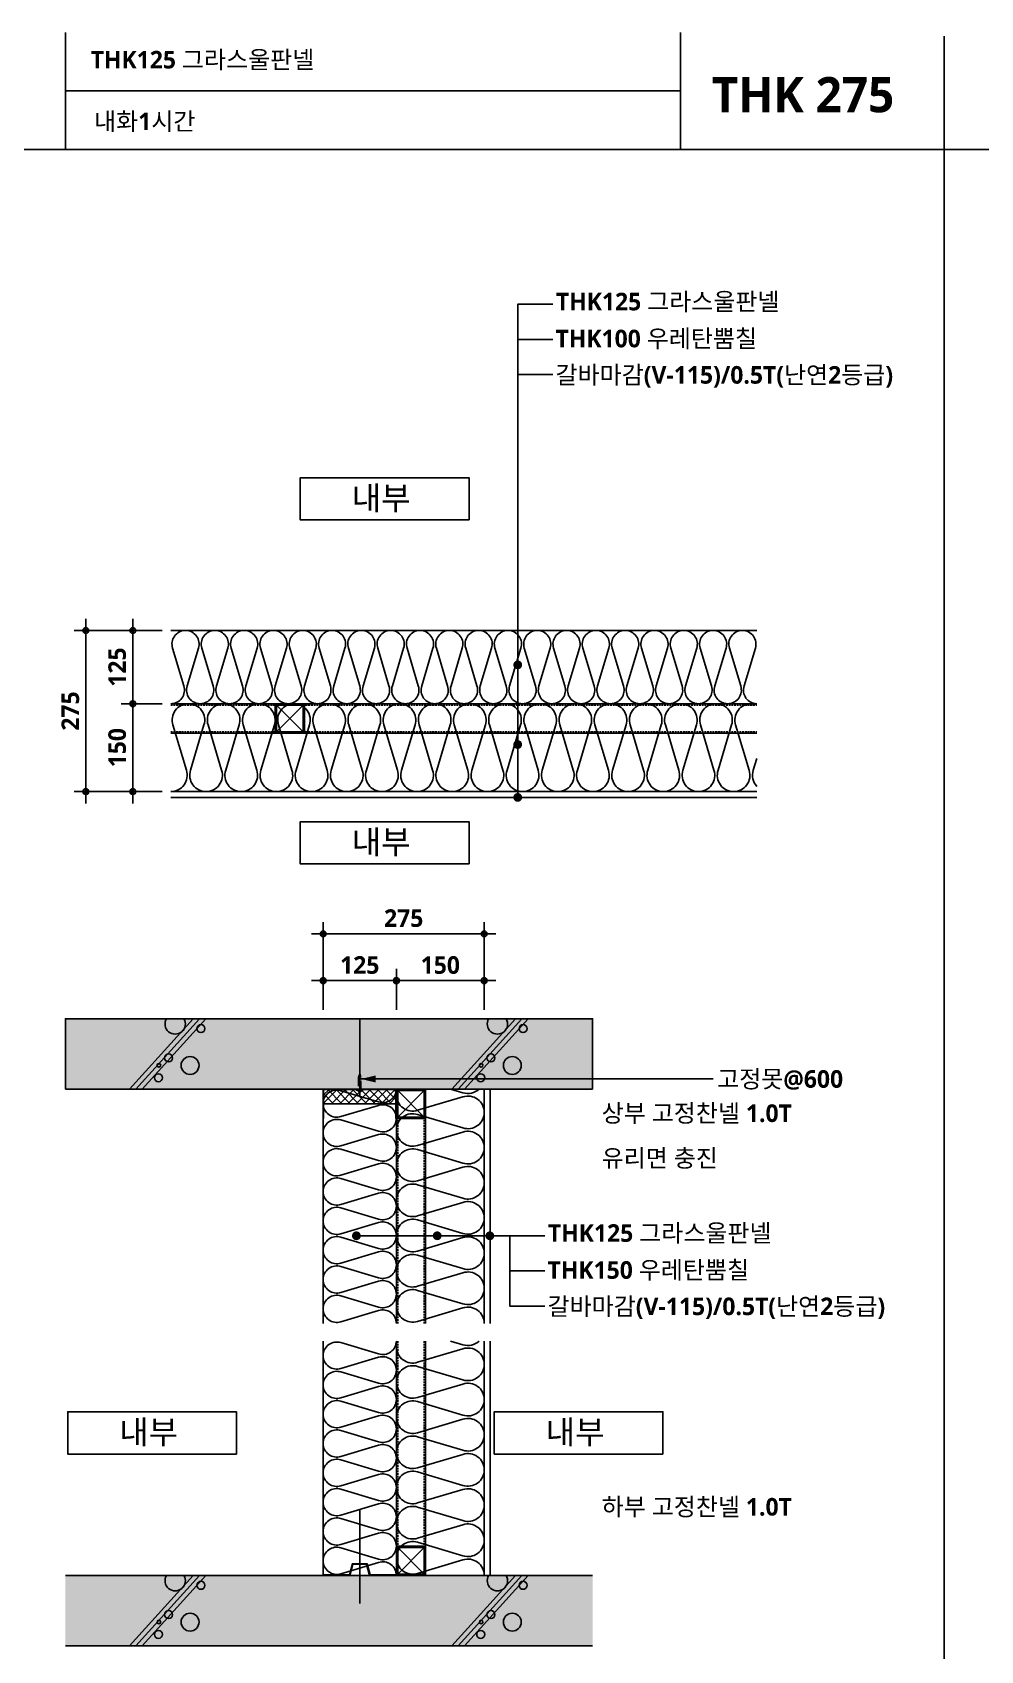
# Model space of a CAD drawing. Extents: x 200 to 24872, y 200 to 5740.
# Drawn here: x 3989 to 5607, y 2978 to 5740 of the extents above; entities that cross this region are included whole.
import ezdxf
from ezdxf.enums import TextEntityAlignment as Align

# ---------------------------------------------------------------- set-up
doc = ezdxf.new("R2010")
doc.units = 0
doc.header["$LTSCALE"] = 10
doc.header["$MEASUREMENT"] = 0
doc.header["$PDSIZE"] = -2
doc.linetypes.add('CENTER', pattern=[32.5, 30, -1, 0.5, -1])
doc.linetypes.add('HID', pattern=[2.3, 1.5, -0.8])
doc.layers.get('0').update_dxf_attribs({"linetype": 'CONTINUOUS'})
doc.layers.get('Defpoints').update_dxf_attribs({"color": 143, "linetype": 'CONTINUOUS'})
for name, color, linetype in [('A-253', 253, 'CONTINUOUS'), ('A-ANNO-GRA1', 7, 'CONTINUOUS'), ('A-ANNO-LEAD', 4, 'CONTINUOUS'), ('A-ANNO-TEXT1', 7, 'CONTINUOUS'), ('A-CON', 2, 'CONTINUOUS'), ('A-DIM', 7, 'CONTINUOUS'), ('A-ELE9', 9, 'CONTINUOUS'), ('A-HAT', 8, 'CONTINUOUS'), ('A-ins-line', 8, 'CONTINUOUS'), ('A-insul', 251, 'CONTINUOUS'), ('A-LEADER', 7, 'CONTINUOUS'), ('A-ST-AXIS-BUB', 7, 'CONTINUOUS'), ('A-ST-AXIS-DIM', 7, 'CONTINUOUS'), ('A-STEEL', 7, 'CONTINUOUS'), ('A-WALL-GW', 4, 'CONTINUOUS'), ('A-WALL-PIR', 6, 'CONTINUOUS'), ('CHAN', 3, 'CONTINUOUS'), ('G-AXIS-LINE-1', 1, 'CENTER'), ('HT', 8, 'CONTINUOUS'), ('나사못', 8, 'CONTINUOUS')]:
    doc.layers.add(name, color=color, linetype=linetype)
doc.layers.add('A-TEXT-DP', color=181, linetype='CONTINUOUS', plot=False)
doc.styles.add('2020음성 1차', font='NanumGothicBold.ttf')
doc.dimstyles.new('RI-DOT-150', dxfattribs={"dimscale": 150, "dimtxt": 3, "dimasz": 1, "dimexe": 2, "dimexo": 2, "dimgap": 1, "dimtad": 1, "dimdec": 0, "dimzin": 9, "dimdsep": 46, "dimtxsty": '2020음성 1차', "dimcen": 0, "dimclrd": 256, "dimclre": 256, "dimclrt": 3, "dimadec": 0, "dimazin": 0, "dimtm": 1e-09, "dimtfac": 1, "dimtdec": 0, "dimtix": 1, "dimtmove": 2, "dimatfit": 3, "dimfxl": 1.25, "dimtolj": 1, "dimtzin": 0, "dimlwd": -1, "dimlwe": -1, "dimarcsym": 0})

# ---------------------------------------------------------------- blocks, each defined once
blk = doc.blocks.new('222')
at = {"layer": 'HT'}
for p, q in [((9529.3, 4310.3), (9583.7, 4370.3)), ((9540.1, 4310.3), (9594.5, 4370.3))]:
    blk.add_line(p, q, dxfattribs=at)
at = {"layer": 'HT', "color": 4}
blk.add_line((9534.7, 4310.3), (9589.1, 4370.3), dxfattribs=at)
at = {"layer": 'HT'}
for centre, radius in [((9569.8, 4360.6), 3.41), ((9542.8, 4350.1), 7.63), ((9569.4, 4350), 1.53), ((9561.1, 4343.7), 3.41), ((9533.6, 4318.7), 3.41)]:
    blk.add_circle(centre, radius, dxfattribs=at)
blk.add_arc((9555.5, 4314.7), 8.7, 329.3752, 210.6248, dxfattribs=at)
blk = doc.blocks.new('각-50X50')
at = {"layer": 'A-STEEL', "color": 1}
for p, q in [((-45.4, 0), (0, 45.4)), ((-45.4, 45.4), (0, 0))]:
    blk.add_line(p, q, dxfattribs=at)
at = {"layer": 'A-STEEL'}
blk.add_lwpolyline([(-47.7, -2.3), (2.3, -2.3), (2.3, 47.7), (-47.7, 47.7)], close=True, dxfattribs=at)
at = {"layer": 'A-STEEL', "color": 251}
blk.add_lwpolyline([(-45.4, 0), (0, 0), (0, 45.4), (-45.4, 45.4)], close=True, dxfattribs=at)
blk = doc.blocks.new('DIMDOT')
at = {"layer": 'A-DIM', "color": 7, "linetype": 'Continuous'}
blk.add_line((-2, 0), (2, 0), dxfattribs=at)
for radius in [0.5, 0.25]:
    blk.add_circle((0, 0), radius, dxfattribs=at)
blk = doc.blocks.new('*D41')
at = {"layer": 'A-ST-AXIS-DIM'}
for p, q in [((4485, 4071.7), (4485, 4221.7)), ((4495, 4201.7), (4750, 4201.7)), ((4760, 4071.7), (4760, 4221.7))]:
    blk.add_line(p, q, dxfattribs=at)
at = {"layer": 'Defpoints', "color": 0}
for p in [(4760, 4201.7), (4485, 4056.7), (4760, 4056.7)]:
    blk.add_point(p, dxfattribs=at)
at = {"layer": 'A-ST-AXIS-DIM', "linetype": 'ByBlock', "xscale": 10, "yscale": 10, "zscale": 10, "rotation": 180}
blk.add_blockref('DIMDOT', (4485, 4201.7), dxfattribs=at)
at = {"layer": 'A-ST-AXIS-DIM', "linetype": 'ByBlock', "xscale": 10, "yscale": 10, "zscale": 10}
blk.add_blockref('DIMDOT', (4760, 4201.7), dxfattribs=at)
at = {"layer": 'A-ST-AXIS-DIM', "color": 3, "ltscale": 10, "insert": (4622.5, 4228.2), "char_height": 30, "attachment_point": 5, "style": '2020음성 1차'}
blk.add_mtext('\\A1;275', dxfattribs=at)
blk = doc.blocks.new('*D42')
at = {"layer": 'A-ST-AXIS-DIM'}
for p, q in [((4485, 4071.7), (4485, 4141.7)), ((4600, 4121.7), (4495, 4121.7)), ((4610, 4071.7), (4610, 4141.7))]:
    blk.add_line(p, q, dxfattribs=at)
at = {"layer": 'Defpoints', "color": 0}
for p in [(4485, 4121.7), (4485, 4056.7), (4610, 4056.7)]:
    blk.add_point(p, dxfattribs=at)
at = {"layer": 'A-ST-AXIS-DIM', "linetype": 'ByBlock', "xscale": 10, "yscale": 10, "zscale": 10, "rotation": 180}
blk.add_blockref('DIMDOT', (4485, 4121.7), dxfattribs=at)
at = {"layer": 'A-ST-AXIS-DIM', "linetype": 'ByBlock', "xscale": 10, "yscale": 10, "zscale": 10}
blk.add_blockref('DIMDOT', (4610, 4121.7), dxfattribs=at)
at = {"layer": 'A-ST-AXIS-DIM', "color": 3, "ltscale": 10, "insert": (4547.5, 4148.2), "char_height": 30, "attachment_point": 5, "style": '2020음성 1차'}
blk.add_mtext('\\A1;125', dxfattribs=at)
blk = doc.blocks.new('*D43')
at = {"layer": 'A-ST-AXIS-DIM'}
for p, q in [((4610, 4071.7), (4610, 4141.7)), ((4750, 4121.7), (4620, 4121.7)), ((4760, 4071.7), (4760, 4141.7))]:
    blk.add_line(p, q, dxfattribs=at)
at = {"layer": 'Defpoints', "color": 0}
for p in [(4610, 4121.7), (4610, 4056.7), (4760, 4056.7)]:
    blk.add_point(p, dxfattribs=at)
at = {"layer": 'A-ST-AXIS-DIM', "linetype": 'ByBlock', "xscale": 10, "yscale": 10, "zscale": 10, "rotation": 180}
blk.add_blockref('DIMDOT', (4610, 4121.7), dxfattribs=at)
at = {"layer": 'A-ST-AXIS-DIM', "linetype": 'ByBlock', "xscale": 10, "yscale": 10, "zscale": 10}
blk.add_blockref('DIMDOT', (4760, 4121.7), dxfattribs=at)
at = {"layer": 'A-ST-AXIS-DIM', "color": 3, "ltscale": 10, "insert": (4685, 4148.2), "char_height": 30, "attachment_point": 5, "style": '2020음성 1차'}
blk.add_mtext('\\A1;150', dxfattribs=at)
blk = doc.blocks.new('SYM-DOT')
at = {"layer": 'A-LEADER', "const_width": 7.5}
blk.add_lwpolyline([(-7.1, 1.8, 1), (0.4, 1.8, 1)], format="xyb", close=True, dxfattribs=at)
blk = doc.blocks.new('*D44')
at = {"layer": 'A-ST-AXIS-DIM'}
for p, q in [((4210.1, 4719.3), (4060.1, 4719.3)), ((4080.1, 4709.3), (4080.1, 4454.3)), ((4210.1, 4444.3), (4060.1, 4444.3))]:
    blk.add_line(p, q, dxfattribs=at)
at = {"layer": 'Defpoints', "color": 0}
for p in [(4225.1, 4719.3), (4080.1, 4444.3), (4225.1, 4444.3)]:
    blk.add_point(p, dxfattribs=at)
at = {"layer": 'A-ST-AXIS-DIM', "linetype": 'ByBlock', "xscale": 10, "yscale": 10, "zscale": 10}
for p, rotation in [((4080.1, 4719.3), 90), ((4080.1, 4444.3), 270)]:
    blk.add_blockref('DIMDOT', p, dxfattribs=dict(at, rotation=rotation))
at = {"layer": 'A-ST-AXIS-DIM', "color": 3, "ltscale": 10, "insert": (4053.6, 4581.8), "char_height": 30, "attachment_point": 5, "rotation": 90, "style": '2020음성 1차'}
blk.add_mtext('\\A1;275', dxfattribs=at)
blk = doc.blocks.new('*D45')
at = {"layer": 'A-ST-AXIS-DIM'}
for p, q in [((4210.1, 4719.3), (4140.1, 4719.3)), ((4160.1, 4604.3), (4160.1, 4709.3)), ((4210.1, 4594.3), (4140.1, 4594.3))]:
    blk.add_line(p, q, dxfattribs=at)
at = {"layer": 'Defpoints', "color": 0}
for p in [(4160.1, 4719.3), (4225.1, 4719.3), (4225.1, 4594.3)]:
    blk.add_point(p, dxfattribs=at)
at = {"layer": 'A-ST-AXIS-DIM', "linetype": 'ByBlock', "xscale": 10, "yscale": 10, "zscale": 10}
for p, rotation in [((4160.1, 4719.3), 90), ((4160.1, 4594.3), 270)]:
    blk.add_blockref('DIMDOT', p, dxfattribs=dict(at, rotation=rotation))
at = {"layer": 'A-ST-AXIS-DIM', "color": 3, "ltscale": 10, "insert": (4133.6, 4656.8), "char_height": 30, "attachment_point": 5, "rotation": 90, "style": '2020음성 1차'}
blk.add_mtext('\\A1;125', dxfattribs=at)
blk = doc.blocks.new('*D46')
at = {"layer": 'A-ST-AXIS-DIM'}
for p, q in [((4210.1, 4594.3), (4140.1, 4594.3)), ((4160.1, 4454.3), (4160.1, 4584.3)), ((4210.1, 4444.3), (4140.1, 4444.3))]:
    blk.add_line(p, q, dxfattribs=at)
at = {"layer": 'Defpoints', "color": 0}
for p in [(4160.1, 4594.3), (4225.1, 4594.3), (4225.1, 4444.3)]:
    blk.add_point(p, dxfattribs=at)
at = {"layer": 'A-ST-AXIS-DIM', "linetype": 'ByBlock', "xscale": 10, "yscale": 10, "zscale": 10}
for p, rotation in [((4160.1, 4594.3), 90), ((4160.1, 4444.3), 270)]:
    blk.add_blockref('DIMDOT', p, dxfattribs=dict(at, rotation=rotation))
at = {"layer": 'A-ST-AXIS-DIM', "color": 3, "ltscale": 10, "insert": (4133.6, 4519.3), "char_height": 30, "attachment_point": 5, "rotation": 90, "style": '2020음성 1차'}
blk.add_mtext('\\A1;150', dxfattribs=at)
blk = doc.blocks.new('나사못2')
at = {"layer": 'A-STEEL', "color": 1, "linetype": 'HID'}
blk.add_line((0, 10.6), (0, -34.6), dxfattribs=at)
at = {"layer": 'A-STEEL', "color": 8, "linetype": 'HID'}
blk.add_lwpolyline([(-6, 0), (6, 0), (6, 1), (-6, 1)], close=True, dxfattribs=at)
blk.add_lwpolyline([(-2, 0), (-2, -20.6), (0, -27), (2, -20.6), (2, 0)], dxfattribs=at)
blk.add_arc((0, -0.2), 4.08, 17.2018, 162.7982, dxfattribs=at)

msp = doc.modelspace()

# ---------------------------------------------------------------- hatches: boundary and pattern name
at = {"layer": 'A-253'}
h = msp.add_hatch(color=256, dxfattribs=at)
h.dxf.hatch_style = 1
h.paths.add_polyline_path([(4045, 3936.7), (4945, 3936.7), (4945, 4056.7), (4045, 4056.7)])
h = msp.add_hatch(color=256, dxfattribs=at)
h.dxf.hatch_style = 1
h.paths.add_polyline_path([(4045, 3106.7), (4945, 3106.7), (4945, 2986.7), (4045, 2986.7)])
at = {"layer": 'A-HAT'}
h = msp.add_hatch(dxfattribs=at)
h.set_pattern_fill('ANSI37', color=256, scale=10)
h.set_pattern_definition([(45, (-220457.928, -90584.123), (-7.0710678, 7.0710678), []), (135, (-220457.928, -90584.123), (-7.0710678, -7.0710678), [])])
h.paths.add_polyline_path([(4609.2, 3911.7), (4609.2, 3935.9), (4485.8, 3935.9), (4485.8, 3911.7)])

# ---------------------------------------------------------------- linework, layer by layer
at = {"layer": 'A-ANNO-GRA1'}
for p, q in [((4045, 5740), (4045, 5540)), ((5095, 5540), (5095, 5740)), ((5545, 200), (5545, 5733.3)), ((4045, 5640), (5095, 5640)), ((200, 5540), (7295, 5540))]:
    msp.add_line(p, q, dxfattribs=at)
at = {"layer": 'A-ANNO-LEAD'}
for p, q in [((4877.2, 5215.9), (4817.2, 5215.9)), ((4877.2, 5155.9), (4817.2, 5155.9)), ((4547.5, 3953.9), (5150.7, 3953.9)), ((4803.6, 3566.3), (4803.6, 3686.3)), ((4863.6, 3626.3), (4803.6, 3626.3)), ((4863.6, 3566.3), (4803.6, 3566.3))]:
    msp.add_line(p, q, dxfattribs=at)
for points in [[(4817.2, 4434.3), (4817.2, 5275.9), (4877.2, 5275.9)], [(4537.9, 3686.3), (4811.4, 3686.3), (4863.6, 3686.3)]]:
    msp.add_lwpolyline(points, dxfattribs=at)
for points in [[(4549.5, 3953.9, 0, 12, 0), (4574.7, 3953.9, 0, 0, 0)], [(4534.4, 3914.7, 0, 12, 0), (4546.7, 3892.7, 0, 0, 0), (4588.4, 3818.8, 0, 0, 0), (4928.6, 3818.8, 0, 0, 0)], [(4610, 3895.5, 0, 12, 0), (4635.2, 3895.5, 0, 0, 0), (4953.6, 3895.5, 0, 0, 0)], [(4547.1, 3123.2, 0, 12, 0), (4559.4, 3145.2, 0, 0, 0), (4601.1, 3219.2, 0, 0, 0), (4928.6, 3219.2, 0, 0, 0)]]:
    msp.add_lwpolyline(points, format="xyseb", dxfattribs=at)
at = {"layer": 'A-CON'}
for p, q in [((4045, 3936.7), (4945, 3936.7)), ((4045, 3106.7), (4945, 3106.7))]:
    msp.add_line(p, q, dxfattribs=at)
at = {"layer": 'A-ELE9'}
for p, q in [((5225.1, 4544.3), (4225.1, 4544.3)), ((4660, 3536.7), (4660, 3936.7)), ((4660, 3106.7), (4660, 3506.7))]:
    msp.add_line(p, q, dxfattribs=at)
at = {"layer": 'A-ins-line'}
for p, q in [((5225.1, 4444.3), (4225.1, 4444.3)), ((4760, 3536.7), (4760, 3936.7)), ((4760, 3106.7), (4760, 3506.7))]:
    msp.add_line(p, q, dxfattribs=at)
at = {"layer": 'A-insul'}
for points in [[(4225.1, 4594.3, 0.509267), (4225.1, 4594.3, 0.509267), (4247.2, 4624.6), (4228.1, 4689, -0.509267), (4250.1, 4719.3, -0.509267), (4272.2, 4689), (4253.1, 4624.6, 0.509267), (4275.1, 4594.3, 0.509267), (4297.2, 4624.6), (4278.1, 4689, -0.509267), (4300.2, 4719.3, -0.509267), (4322.2, 4689), (4303.1, 4624.6, 0.509267), (4325.2, 4594.3, 0.509267), (4347.3, 4624.6), (4328.1, 4689, -0.509267), (4350.2, 4719.3, -0.509267), (4372.3, 4689), (4353.1, 4624.6, 0.509267), (4375.2, 4594.3, 0.509267), (4397.3, 4624.6), (4378.1, 4689, -0.509267), (4400.2, 4719.3, -0.509267), (4422.3, 4689), (4403.1, 4624.6, 0.509267), (4425.2, 4594.3, 0.509267), (4447.3, 4624.6), (4428.2, 4689, -0.509267), (4450.2, 4719.3, -0.509267), (4472.3, 4689), (4453.2, 4624.6, 0.509267), (4475.2, 4594.3, 0.509267), (4497.3, 4624.6), (4478.2, 4689, -0.509267), (4500.3, 4719.3, -0.509267), (4522.3, 4689), (4503.2, 4624.6, 0.509267), (4525.3, 4594.3, 0.509267), (4547.4, 4624.6), (4528.2, 4689, -0.509267), (4550.3, 4719.3, -0.509267), (4572.4, 4689), (4553.2, 4624.6, 0.509267), (4575.3, 4594.3, 0.509267), (4597.4, 4624.6), (4578.2, 4689, -0.509267), (4600.3, 4719.3, -0.509267), (4622.4, 4689), (4603.2, 4624.6, 0.509267), (4625.3, 4594.3, 0.509267), (4647.4, 4624.6), (4628.3, 4689, -0.509267), (4650.3, 4719.3, -0.509267), (4672.4, 4689), (4653.3, 4624.6, 0.509267), (4675.3, 4594.3, 0.509267), (4697.4, 4624.6), (4678.3, 4689, -0.509267), (4700.4, 4719.3, -0.509267), (4722.4, 4689), (4703.3, 4624.6, 0.509267), (4725.4, 4594.3, 0.509267), (4747.5, 4624.6), (4728.3, 4689, -0.509267), (4750.4, 4719.3, -0.509267), (4772.5, 4689), (4753.3, 4624.6, 0.509267), (4775.4, 4594.3, 0.509267), (4797.5, 4624.6), (4778.3, 4689, -0.509267), (4800.4, 4719.3, -0.509267), (4822.5, 4689), (4803.3, 4624.6, 0.509267), (4825.4, 4594.3, 0.509267), (4847.5, 4624.6), (4828.4, 4689, -0.509267), (4850.4, 4719.3, -0.509267), (4872.5, 4689), (4853.4, 4624.6, 0.509267), (4875.4, 4594.3, 0.509267), (4897.5, 4624.6), (4878.4, 4689, -0.509267), (4900.5, 4719.3, -0.509267), (4922.5, 4689), (4903.4, 4624.6, 0.509267), (4925.5, 4594.3, 0.509267), (4947.6, 4624.6), (4928.4, 4689, -0.509267), (4950.5, 4719.3, -0.509267), (4972.6, 4689), (4953.4, 4624.6, 0.509267), (4975.5, 4594.3, 0.509267), (4997.6, 4624.6), (4978.4, 4689, -0.509267), (5000.5, 4719.3, -0.509267), (5022.6, 4689), (5003.4, 4624.6, 0.509267), (5025.5, 4594.3, 0.509267), (5047.6, 4624.6), (5028.5, 4689, -0.509267), (5050.5, 4719.3, -0.509267), (5072.6, 4689), (5053.5, 4624.6, 0.509267), (5075.5, 4594.3, 0.509267), (5097.6, 4624.6), (5078.5, 4689, -0.509267), (5100.6, 4719.3, -0.509267), (5122.6, 4689), (5103.5, 4624.6, 0.509267), (5125.6, 4594.3, 0.509267), (5147.7, 4624.6), (5128.5, 4689, -0.509267), (5150.6, 4719.3, -0.509267), (5172.7, 4689), (5153.5, 4624.6, 0.509267), (5175.6, 4594.3, 0.509267), (5197.7, 4624.6), (5178.5, 4689, -0.509267), (5200.6, 4719.3, -0.509267), (5222.7, 4689), (5203.5, 4624.6, 0.502493), (5225.1, 4594.3)], [(4228.4, 4681.8), (4228.4, 4681.8, -0.001044), (4228.4, 4681.8)], [(4225.1, 4444.3, 0.509267), (4225.1, 4444.3, 0.509267), (4251.6, 4480.7), (4228.7, 4558, -0.509267), (4255.2, 4594.3, -0.509267), (4281.6, 4558), (4258.7, 4480.7, 0.509267), (4285.2, 4444.3, 0.509267), (4311.7, 4480.7), (4288.7, 4558, -0.509267), (4315.2, 4594.3, -0.509267), (4341.7, 4558), (4318.7, 4480.7, 0.509267), (4345.2, 4444.3, 0.509267), (4371.7, 4480.7), (4348.7, 4558, -0.509267), (4375.2, 4594.3, -0.509267), (4401.7, 4558), (4378.7, 4480.7, 0.509267), (4405.2, 4444.3, 0.509267), (4431.7, 4480.7), (4408.8, 4558, -0.509267), (4435.2, 4594.3, -0.509267), (4461.7, 4558), (4438.8, 4480.7, 0.509267), (4465.2, 4444.3, 0.509267), (4491.8, 4480.7), (4468.8, 4558, -0.509267), (4495.3, 4594.3, -0.509267), (4521.8, 4558), (4498.8, 4480.7, 0.509267), (4525.3, 4444.3, 0.509267), (4551.8, 4480.7), (4528.8, 4558, -0.509267), (4555.3, 4594.3, -0.509267), (4581.8, 4558), (4558.8, 4480.7, 0.509267), (4585.3, 4444.3, 0.509267), (4611.8, 4480.7), (4588.8, 4558, -0.509267), (4615.3, 4594.3, -0.509267), (4641.8, 4558), (4618.8, 4480.7, 0.509267), (4645.3, 4444.3, 0.509267), (4671.9, 4480.7), (4648.9, 4558, -0.509267), (4675.4, 4594.3, -0.509267), (4701.9, 4558), (4678.9, 4480.7, 0.509267), (4705.4, 4444.3, 0.509267), (4731.9, 4480.7), (4708.9, 4558, -0.509267), (4735.4, 4594.3, -0.509267), (4761.9, 4558), (4738.9, 4480.7, 0.509267), (4765.4, 4444.3, 0.509267), (4791.9, 4480.7), (4768.9, 4558, -0.509267), (4795.4, 4594.3, -0.509267), (4821.9, 4558), (4798.9, 4480.7, 0.509267), (4825.4, 4444.3, 0.509267), (4851.9, 4480.7), (4829, 4558, -0.509267), (4855.5, 4594.3, -0.509267), (4881.9, 4558), (4859, 4480.7, 0.509267), (4885.5, 4444.3, 0.509267), (4912, 4480.7), (4889, 4558, -0.509267), (4915.5, 4594.3, -0.509267), (4942, 4558), (4919, 4480.7, 0.509267), (4945.5, 4444.3, 0.509267), (4972, 4480.7), (4949, 4558, -0.509267), (4975.5, 4594.3, -0.509267), (5002, 4558), (4979, 4480.7, 0.509267), (5005.5, 4444.3, 0.509267), (5032, 4480.7), (5009.1, 4558, -0.509267), (5035.5, 4594.3, -0.509267), (5062, 4558), (5039.1, 4480.7, 0.509267), (5065.5, 4444.3, 0.509267), (5092.1, 4480.7), (5069.1, 4558, -0.509267), (5095.6, 4594.3, -0.509267), (5122.1, 4558), (5099.1, 4480.7, 0.509267), (5125.6, 4444.3, 0.509267), (5152.1, 4480.7), (5129.1, 4558, -0.509267), (5155.6, 4594.3, -0.509267), (5182.1, 4558), (5159.1, 4480.7, 0.509267), (5185.6, 4444.3, 0.509267), (5212.1, 4480.7), (5189.1, 4558, -0.509267), (5215.6, 4594.3, -0.087262), (5225.1, 4592.7)], [(5225.1, 4500.8), (5219.1, 4480.7, 0.270109), (5225.1, 4453.3)], [(4250.1, 4456.8, -0.000004), (4250.1, 4456.8)], [(4610, 3536.7, 0.509267), (4610, 3536.7, 0.509267), (4579.7, 3558.8), (4515.3, 3539.6, -0.509267), (4485, 3561.7, -0.509267), (4515.3, 3583.8), (4579.7, 3564.6, 0.509267), (4610, 3586.7, 0.509267), (4579.7, 3608.8), (4515.3, 3589.6, -0.509267), (4485, 3611.7, -0.509267), (4515.3, 3633.8), (4579.7, 3614.6, 0.509267), (4610, 3636.7, 0.509267), (4579.7, 3658.8), (4515.3, 3639.7, -0.509267), (4485, 3661.7, -0.509267), (4515.3, 3683.8), (4579.7, 3664.7, 0.509267), (4610, 3686.7, 0.509267), (4579.7, 3708.8), (4515.3, 3689.7, -0.509267), (4485, 3711.8, -0.509267), (4515.3, 3733.8), (4579.7, 3714.7, 0.509267), (4610, 3736.8, 0.509267), (4579.7, 3758.9), (4515.3, 3739.7, -0.509267), (4485, 3761.8, -0.509267), (4515.3, 3783.9), (4579.7, 3764.7, 0.509267), (4610, 3786.8, 0.509267), (4579.7, 3808.9), (4515.3, 3789.7, -0.509267), (4485, 3811.8, -0.509267), (4515.3, 3833.9), (4579.7, 3814.7, 0.509267), (4610, 3836.8, 0.509267), (4579.7, 3858.9), (4515.3, 3839.8, -0.509267), (4485, 3861.8, -0.509267), (4515.3, 3883.9), (4579.7, 3864.8, 0.509267), (4610, 3886.8, 0.509267), (4579.7, 3908.9), (4515.3, 3889.8, -0.509267), (4485, 3911.9, -0.509267), (4515.3, 3933.9), (4579.7, 3914.8, 0.506553), (4610, 3936.7)], [(4760, 3536.7, 0.509267), (4760, 3536.7, 0.509267), (4723.6, 3563.2), (4646.3, 3540.2, -0.509267), (4610, 3566.7, -0.509267), (4646.3, 3593.2), (4723.6, 3570.2, 0.509267), (4760, 3596.7, 0.509267), (4723.6, 3623.2), (4646.3, 3600.2, -0.509267), (4610, 3626.7, -0.509267), (4646.3, 3653.2), (4723.6, 3630.2, 0.509267), (4760, 3656.7, 0.509267), (4723.6, 3683.3), (4646.3, 3660.3, -0.509267), (4610, 3686.8, -0.509267), (4646.3, 3713.3), (4723.6, 3690.3, 0.509267), (4760, 3716.8, 0.509267), (4723.6, 3743.3), (4646.3, 3720.3, -0.509267), (4610, 3746.8, -0.509267), (4646.3, 3773.3), (4723.6, 3750.3, 0.509267), (4760, 3776.8, 0.509267), (4723.6, 3803.3), (4646.3, 3780.3, -0.509267), (4610, 3806.8, -0.509267), (4646.3, 3833.3), (4723.6, 3810.3, 0.509267), (4760, 3836.8, 0.509267), (4723.6, 3863.3), (4646.3, 3840.4, -0.509267), (4610, 3866.9, -0.509267), (4646.3, 3893.3), (4723.6, 3870.4, 0.509267), (4760, 3896.9, 0.509267), (4723.6, 3923.4), (4646.3, 3900.4, -0.509267), (4610, 3926.9, -0.090158), (4611.7, 3936.7)], [(4702.5, 3936.7), (4723.6, 3930.4, 0.274355), (4751.3, 3936.7)], [(4610, 3106.7, 0.509267), (4610, 3106.7, 0.509267), (4579.7, 3128.8), (4515.3, 3109.6, -0.509267), (4485, 3131.7, -0.509267), (4515.3, 3153.8), (4579.7, 3134.6, 0.509267), (4610, 3156.7, 0.509267), (4579.7, 3178.8), (4515.3, 3159.6, -0.509267), (4485, 3181.7, -0.509267), (4515.3, 3203.8), (4579.7, 3184.6, 0.509267), (4610, 3206.7, 0.509267), (4579.7, 3228.8), (4515.3, 3209.7, -0.509267), (4485, 3231.7, -0.509267), (4515.3, 3253.8), (4579.7, 3234.7, 0.509267), (4610, 3256.7, 0.509267), (4579.7, 3278.8), (4515.3, 3259.7, -0.509267), (4485, 3281.8, -0.509267), (4515.3, 3303.8), (4579.7, 3284.7, 0.509267), (4610, 3306.8, 0.509267), (4579.7, 3328.9), (4515.3, 3309.7, -0.509267), (4485, 3331.8, -0.509267), (4515.3, 3353.9), (4579.7, 3334.7, 0.509267), (4610, 3356.8, 0.509267), (4579.7, 3378.9), (4515.3, 3359.7, -0.509267), (4485, 3381.8, -0.509267), (4515.3, 3403.9), (4579.7, 3384.7, 0.509267), (4610, 3406.8, 0.509267), (4579.7, 3428.9), (4515.3, 3409.8, -0.509267), (4485, 3431.8, -0.509267), (4515.3, 3453.9), (4579.7, 3434.8, 0.509267), (4610, 3456.8, 0.509267), (4579.7, 3478.9), (4515.3, 3459.8, -0.509267), (4485, 3481.9, -0.509267), (4515.3, 3503.9), (4579.7, 3484.8, 0.506553), (4610, 3506.7)], [(4760, 3106.7, 0.509267), (4760, 3106.7, 0.509267), (4723.6, 3133.2), (4646.3, 3110.2, -0.509267), (4610, 3136.7, -0.509267), (4646.3, 3163.2), (4723.6, 3140.2, 0.509267), (4760, 3166.7, 0.509267), (4723.6, 3193.2), (4646.3, 3170.2, -0.509267), (4610, 3196.7, -0.509267), (4646.3, 3223.2), (4723.6, 3200.2, 0.509267), (4760, 3226.7, 0.509267), (4723.6, 3253.3), (4646.3, 3230.3, -0.509267), (4610, 3256.8, -0.509267), (4646.3, 3283.3), (4723.6, 3260.3, 0.509267), (4760, 3286.8, 0.509267), (4723.6, 3313.3), (4646.3, 3290.3, -0.509267), (4610, 3316.8, -0.509267), (4646.3, 3343.3), (4723.6, 3320.3, 0.509267), (4760, 3346.8, 0.509267), (4723.6, 3373.3), (4646.3, 3350.3, -0.509267), (4610, 3376.8, -0.509267), (4646.3, 3403.3), (4723.6, 3380.3, 0.509267), (4760, 3406.8, 0.509267), (4723.6, 3433.3), (4646.3, 3410.4, -0.509267), (4610, 3436.9, -0.509267), (4646.3, 3463.3), (4723.6, 3440.4, 0.509267), (4760, 3466.9, 0.509267), (4723.6, 3493.4), (4646.3, 3470.4, -0.509267), (4610, 3496.9, -0.090158), (4611.7, 3506.7)], [(4702.5, 3506.7), (4723.6, 3500.4, 0.274355), (4751.3, 3506.7)]]:
    msp.add_lwpolyline(points, format="xyb", dxfattribs=at)
at = {"layer": 'A-ST-AXIS-BUB'}
for points in [[(4734, 4908), (4446, 4908), (4446, 4980), (4734, 4980)], [(4734, 4321), (4446, 4321), (4446, 4393), (4734, 4393)], [(4337, 3313.9), (4049, 3313.9), (4049, 3385.9), (4337, 3385.9)], [(5065, 3313.9), (4777, 3313.9), (4777, 3385.9), (5065, 3385.9)]]:
    msp.add_lwpolyline(points, close=True, dxfattribs=at)
at = {"layer": 'A-STEEL', "linetype": 'HID', "ltscale": 0.2}
for p, q in [((4225.1, 4592), (5225.1, 4592)), ((4225.1, 4546.6), (5225.1, 4546.6)), ((4612.3, 3889), (4612.3, 3536.7)), ((4657.7, 3889), (4657.7, 3536.7)), ((4612.3, 3506.7), (4612.3, 3154.4)), ((4657.7, 3506.7), (4657.7, 3154.4))]:
    msp.add_line(p, q, dxfattribs=at)
at = {"layer": 'A-TEXT-DP'}
msp.add_line((4045, 2986.7), (4945, 2986.7), dxfattribs=at)
msp.add_lwpolyline([(4945, 3936.7), (4945, 4056.7), (4045, 4056.7), (4045, 3936.7)], dxfattribs=at)
at = {"layer": 'A-WALL-GW'}
for p, q in [((5225.1, 4719.3), (4225.1, 4719.3)), ((5225.1, 4594.3), (4225.1, 4594.3)), ((4485, 3536.7), (4485, 3936.7)), ((4485.8, 3911.7), (4609.2, 3911.7)), ((4610, 3536.7), (4610, 3911.7)), ((4485, 3106.7), (4485, 3506.7)), ((4610, 3106.7), (4610, 3506.7))]:
    msp.add_line(p, q, dxfattribs=at)
at = {"layer": 'A-WALL-PIR'}
for p, q in [((5225.1, 4434.3), (4225.1, 4434.3)), ((4770, 3536.7), (4770, 3936.7)), ((4770, 3106.7), (4770, 3506.7))]:
    msp.add_line(p, q, dxfattribs=at)
at = {"layer": 'CHAN'}
msp.add_line((4485, 3886.7), (4485, 3936.7), dxfattribs=at)
msp.add_lwpolyline([(4485, 3936.7), (4610, 3936.7), (4610, 3886.7), (4609.2, 3886.7), (4609.2, 3935.9), (4485.8, 3935.9), (4485.8, 3886.7), (4485, 3886.7)], dxfattribs=at)
msp.add_lwpolyline([(4530, 3107.5), (4535, 3126.7), (4560, 3126.7), (4565, 3107.5), (4610, 3107.5), (4610, 3106.7), (4564.2, 3106.7), (4559.2, 3125.9), (4535.8, 3125.9), (4530.8, 3106.7), (4485, 3106.7), (4485, 3107.5)], close=True, dxfattribs=at)
at = {"layer": 'G-AXIS-LINE-1'}
for p, q in [((4547.5, 3926.7), (4547.5, 4056.7)), ((4547.5, 3058.7), (4547.5, 3219.7))]:
    msp.add_line(p, q, dxfattribs=at)

# ---------------------------------------------------------------- block references
at = {"rotation": 270}
msp.add_blockref('각-50X50', (4405.6, 4546.6), dxfattribs=at)
at = {"xscale": 2, "yscale": 2, "zscale": 2, "rotation": 180}
for p in [(23343.5, 12677.2), (23893.5, 12677.2), (23343.5, 11727.2), (23893.5, 11727.2)]:
    msp.add_blockref('222', p, dxfattribs=at)
at = {"xscale": -1, "rotation": 180}
for p in [(4657.7, 3934.4), (4657.7, 3154.4)]:
    msp.add_blockref('각-50X50', p, dxfattribs=at)
at = {"layer": 'A-ANNO-LEAD', "xscale": -1, "rotation": 180}
for p in [(4820.5, 4662.4), (4820.5, 4526.4), (4820.5, 4436.2)]:
    msp.add_blockref('SYM-DOT', p, dxfattribs=at)
at = {"layer": 'A-ANNO-LEAD', "xscale": -1}
for p in [(4538.4, 3684.5), (4676.4, 3684.5), (4766.2, 3684.5)]:
    msp.add_blockref('SYM-DOT', p, dxfattribs=at)
at = {"layer": '나사못', "rotation": 180}
msp.add_blockref('나사못2', (4547.5, 3935.9), dxfattribs=at)

# ---------------------------------------------------------------- texts
at = {"layer": 'A-ANNO-TEXT1', "style": '2020음성 1차'}
for s, p in [('THK125 그라스울판넬', (4088.3, 5693.4)), ('THK125 그라스울판넬', (4882.4, 5280.6)), ('THK100 우레탄뿜칠', (4881.7, 5217.5)), ('갈바마감(V-115)/0.5T(난연2등급)', (4881.7, 5155.5)), ('고정못@600', (5157.5, 3953.9)), ('상부 고정찬넬 1.0T', (4960.4, 3895.5)), ('유리면 충진', (4960.4, 3818.8)), ('THK125 그라스울판넬', (4868.8, 3691)), ('THK150 우레탄뿜칠', (4868.1, 3627.9)), ('갈바마감(V-115)/0.5T(난연2등급)', (4868.1, 3565.9)), ('하부 고정찬넬 1.0T', (4960.4, 3223.8))]:
    msp.add_text(s, height=30, dxfattribs=at).set_placement(p, align=Align.MIDDLE_LEFT)
msp.add_text('THK 275', height=60, dxfattribs=at).set_placement((5304.1, 5603.7), align=Align.CENTER)
for s, height, p in [('내화1시간', 30, (4094, 5573.2)), ('내부', 40, (4533.9, 4925.3)), ('내부', 40, (4533.9, 4338.3)), ('내부', 40, (4136.9, 3331.2)), ('내부', 40, (4864.9, 3331.2))]:
    msp.add_text(s, height=height, dxfattribs=at).set_placement(p)

# ---------------------------------------------------------------- dimensions: what is measured, and where the dimension line sits
at = {"layer": 'A-ST-AXIS-DIM'}
for base, p1, p2, angle, picture, middle in [((4080.1, 4444.3), (4225.1, 4719.3), (4225.1, 4444.3), 270, '*D44', (4053.6, 4581.8)), ((4160.1, 4719.3), (4225.1, 4594.3), (4225.1, 4719.3), 90, '*D45', (4133.6, 4656.8)), ((4160.1, 4594.3), (4225.1, 4444.3), (4225.1, 4594.3), 90, '*D46', (4133.6, 4519.3)), ((4485, 4121.7), (4610, 4056.7), (4485, 4056.7), 180, '*D42', (4547.5, 4148.2)), ((4610, 4121.7), (4760, 4056.7), (4610, 4056.7), 180, '*D43', (4685, 4148.2))]:
    dim = msp.add_linear_dim(base=base, p1=p1, p2=p2, angle=angle, dimstyle='RI-DOT-150', override={"dimscale": 10, "dimexo": 1.5, "dimlunit": 6, "dimblk1": 'DIMDOT', "dimblk2": 'DIMDOT', "dimsah": 1}, dxfattribs=at)
    dim.commit()
    dim.dimension.update_dxf_attribs({"geometry": picture, "text_midpoint": middle})
dim = msp.add_linear_dim(base=(4760, 4201.7), p1=(4485, 4056.7), p2=(4760, 4056.7), dimstyle='RI-DOT-150', override={"dimscale": 10, "dimexo": 1.5, "dimlunit": 6, "dimblk1": 'DIMDOT', "dimblk2": 'DIMDOT', "dimsah": 1}, dxfattribs=at)
dim.commit()
dim.dimension.update_dxf_attribs({"geometry": '*D41', "text_midpoint": (4622.5, 4228.2)})

doc.saveas('drawing.dxf')
